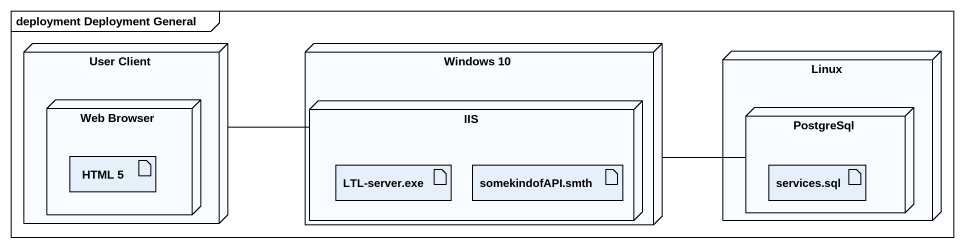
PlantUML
@startuml
mainframe deployment Deployment General
node "User Client" as User_Client {
  node "Web Browser" as Web_Browser {
    artifact "HTML 5" as HTML_5
  }
}
node "Windows 10" as Windows_10 {
  node IIS {
    artifact "LTL-server.exe" as LTL_server_exe
    artifact "somekindofAPI.smth" as somekindofAPI_smth
  }
}
node Linux {
  node PostgreSql {
    artifact "services.sql" as services_sql
  }
}
User_Client -right- IIS
Windows_10 -right- PostgreSql
@enduml
